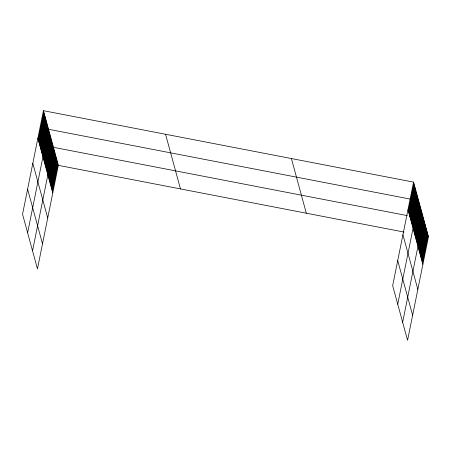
<?xml version="1.0" encoding="UTF-8"?>
<svg xmlns="http://www.w3.org/2000/svg" width="451" height="451" viewBox="0 0 451 451"><rect width="100%" height="100%" fill="white"/><g stroke="black" fill="none" stroke-linecap="round" stroke-linejoin="round"><path stroke-width="0.68" d="M43.426 110.692L22.55 214.231L37.461 268.881L58.337 165.348L43.426 110.692L413.539 182.119L428.45 236.769L407.574 340.308L392.663 285.652L413.539 182.119M38.256 139.692L43.815 112.124M38.645 141.124L44.209 113.551M39.04 142.555L44.598 114.982M39.429 143.982L44.987 116.409M39.818 145.414L45.376 117.841M40.207 146.84L45.765 119.267M40.596 148.272L46.154 120.699M40.985 149.698L46.549 122.125M41.379 151.13L46.938 123.557M41.768 152.556L47.327 124.989M42.157 153.988L47.716 126.415M42.546 155.42L48.105 127.847M27.618 232.812L48.494 129.274L418.607 200.701L397.731 304.239M43.313 158.233L48.877 130.66M43.696 159.62L49.255 132.047M44.074 161.007L49.633 133.434M44.452 162.394L50.01 134.826M44.829 163.786L50.388 136.213M45.207 165.173L50.766 137.6M45.585 166.56L51.143 138.987M45.963 167.947L51.527 140.374M46.346 169.334L51.904 141.761M46.724 170.72L52.282 143.147M47.101 172.107L52.66 144.534M47.479 173.494L53.038 145.921M32.54 250.846L53.415 147.308L407.242 215.595M48.234 176.268L53.793 148.7M48.612 177.66L54.176 150.087M48.996 179.047L54.554 151.474M49.373 180.434L54.932 152.861M49.751 181.821L55.31 154.248M50.129 183.207L55.687 155.634M50.506 184.594L56.065 157.021M50.884 185.981L56.443 158.408M51.262 187.368L56.826 159.795M51.645 188.755L57.204 161.182M52.023 190.142L57.581 162.569M52.401 191.528L57.959 163.961M408.369 211.119L413.928 183.546M408.758 212.551L414.317 184.978M409.147 213.977L414.706 186.404M409.542 215.409L415.1 187.836M409.931 216.835L415.489 189.262M410.32 218.267L415.878 190.694M410.709 219.693L416.267 192.126M411.098 221.125L416.656 193.552M411.487 222.557L417.051 194.984M411.881 223.984L417.44 196.41M412.27 225.415L417.829 197.842M412.659 226.842L418.218 199.269M413.426 229.66L418.985 202.087M413.804 231.047L419.368 203.474M414.187 232.434L419.746 204.861M414.565 233.821L420.123 206.248M414.943 235.208L420.501 207.635M415.32 236.595L420.879 209.022M415.698 237.981L421.257 210.414M416.076 239.368L421.634 211.801M416.453 240.761L422.018 213.188M416.837 242.148L422.395 214.575M417.214 243.534L422.773 215.961M417.592 244.921L423.151 217.348M402.653 322.273L423.528 218.735L409.282 215.984M418.348 247.695L423.906 220.122M418.725 249.082L424.284 221.509M419.103 250.468L424.667 222.895M419.486 251.855L425.045 224.282M419.864 253.242L425.423 225.675M420.242 254.635L425.8 227.062M420.62 256.021L426.178 228.448M420.997 257.408L426.556 229.835M421.375 258.795L426.934 231.222M421.753 260.182L427.317 232.609M422.136 261.569L427.695 233.996M422.514 262.956L428.072 235.383M58.337 165.348L404.023 232.056M414.198 234.024L428.45 236.769M407.98 209.692L422.891 264.342M402.923 234.757L417.835 289.412M397.714 260.588L412.626 315.238M291.402 158.549L306.314 213.199M165.562 134.263L180.473 188.918M37.867 138.265L52.778 192.921M32.81 163.335L47.721 217.985M27.607 189.161L42.518 243.816"/></g></svg>
